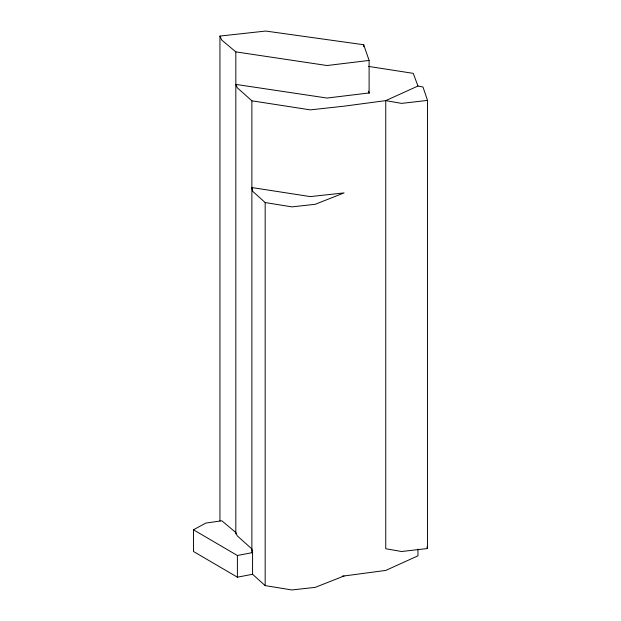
<?xml version="1.0" encoding="UTF-8"?>
<svg xmlns="http://www.w3.org/2000/svg" width="621" height="621" viewBox="0 0 621 621"><rect width="100%" height="100%" fill="white"/><g stroke="black" fill="none" stroke-linecap="round" stroke-linejoin="round"><path stroke-width="0.93" d="M252.568 574.278L237.393 577.181L193.465 551.479L193.465 529.798L205.799 523.076L221.837 520.794L235.825 532.515L237.269 535.876L251.878 548.941L252.568 552.589L252.568 574.278L265.167 585.611L291.924 589.95L315.212 587.365L344.081 575.977L385.75 570.42L417.956 555.834L417.956 549.057M427.535 100.416L401.593 103.381L385.75 100.618L385.75 548.731L401.593 551.502L427.535 548.537L427.535 100.416L422.994 87.025L417.956 86.032L385.75 100.618L344.081 106.175L310.329 109.87L251.878 100.827L237.269 87.763L235.825 84.402L327.042 98.048L369.107 92.956L368.501 91.209M193.465 529.798L237.393 555.5L252.568 552.589M369.107 60.431L327.042 65.523L235.825 51.877L221.837 40.148L219.943 36.072L265.765 31.05L363.689 44.743L369.107 60.431L369.107 93.398M342.155 576.187L344.081 575.977M368.362 66.385L413.244 73.356L417.956 86.032M265.167 202.547L291.924 206.878L315.212 204.301L344.081 192.906L310.329 196.601L251.878 187.558L252.568 191.206L265.167 202.547L265.167 585.611M426.93 546.752L427.535 548.537M363.689 44.743L363.689 46.684M251.878 100.827L251.878 552.224M237.393 555.5L237.393 577.181M235.825 51.877L235.825 533.858M219.943 36.072L219.943 520.941"/></g></svg>
